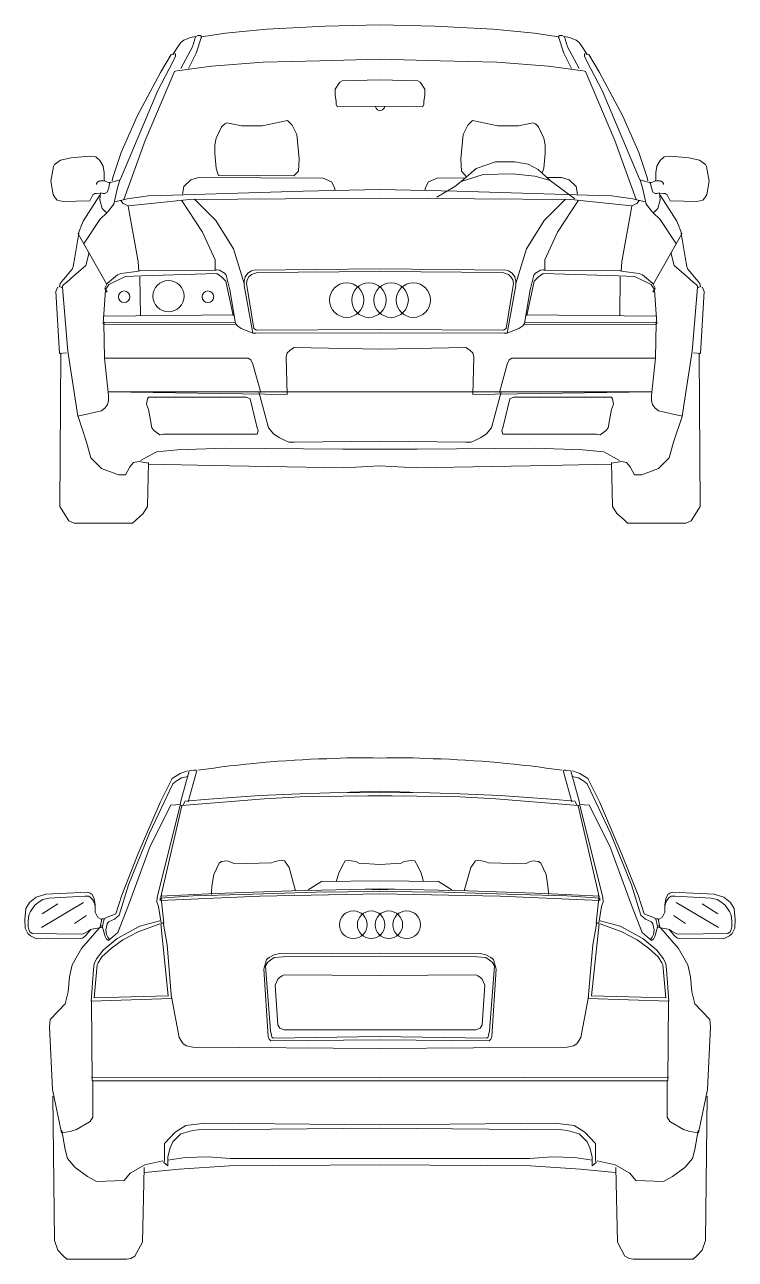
# Model space of a CAD drawing. Header units: millimetres. Extents: x -71 to 10084, y -63 to 6230.
# Drawn here: x 5836.795 to 5839.059, y 4075.753 to 4079.687 of the extents above; entities that cross this region are included whole.
import ezdxf

# ---------------------------------------------------------------- set-up
doc = ezdxf.new("R2010")
doc.units = ezdxf.units.MM
doc.layers.add('VISTA LEJOS', color=8, linetype='Continuous', lineweight=5, true_color=0x7a8581)

# ---------------------------------------------------------------- blocks, each defined once
blk = doc.blocks.new('AUDI-A6-EF')
for p, q in [((0.3891, 1.5621), (0.5213, 1.5743)), ((0.5213, 1.5743), (0.7073, 1.5841)), ((0.7073, 1.5841), (0.8816, 1.5889)), ((1.056, 1.5841), (0.8816, 1.5889)), ((1.242, 1.5743), (1.056, 1.5841)), ((1.3741, 1.5621), (1.242, 1.5743)), ((0.2486, 1.533), (0.257, 1.5397)), ((0.257, 1.5397), (0.2689, 1.5448)), ((0.2689, 1.5448), (0.2791, 1.5482)), ((0.2791, 1.5482), (0.2926, 1.5516)), ((0.2839, 1.5181), (0.2937, 1.5499)), ((0.2937, 1.5499), (0.301, 1.5548)), ((0.2961, 1.4985), (0.3133, 1.5499)), ((0.301, 1.5548), (0.3108, 1.5548)), ((0.3108, 1.5548), (0.3133, 1.5474)), ((0.3133, 1.5499), (0.3891, 1.5621)), ((1.45, 1.5499), (1.3741, 1.5621)), ((1.4525, 1.5548), (1.45, 1.5474)), ((1.4672, 1.4985), (1.45, 1.5499)), ((1.4623, 1.5548), (1.4525, 1.5548)), ((1.4696, 1.5499), (1.4623, 1.5548)), ((1.4794, 1.5181), (1.4696, 1.5499)), ((1.4842, 1.5482), (1.4707, 1.5516)), ((1.4944, 1.5448), (1.4842, 1.5482)), ((1.5062, 1.5397), (1.4944, 1.5448)), ((1.5147, 1.533), (1.5062, 1.5397)), ((0.2299, 1.4958), (0.2164, 1.4941)), ((0.2215, 1.4941), (0.2418, 1.5245)), ((0.2299, 1.489), (0.2299, 1.4958)), ((0.2418, 1.5245), (0.2486, 1.533)), ((0.2472, 1.4496), (0.2839, 1.5181)), ((0.2716, 1.4496), (0.2961, 1.4985)), ((1.4916, 1.4496), (1.4672, 1.4985)), ((1.5161, 1.4496), (1.4794, 1.5181)), ((1.5215, 1.5245), (1.5147, 1.533)), ((1.5418, 1.4941), (1.5215, 1.5245)), ((1.5333, 1.4958), (1.5469, 1.4941)), ((1.5333, 1.489), (1.5333, 1.4958)), ((0.1741, 1.379), (0.2215, 1.4704)), ((0.2164, 1.4941), (0.1825, 1.4365)), ((0.2215, 1.4704), (0.2299, 1.489)), ((0.2349, 1.4423), (0.3451, 1.4569)), ((0.3451, 1.4569), (0.5091, 1.4692)), ((0.5091, 1.4692), (0.6902, 1.4741)), ((0.6902, 1.4741), (0.8816, 1.4789)), ((1.0731, 1.4741), (0.8816, 1.4789)), ((1.2542, 1.4692), (1.0731, 1.4741)), ((1.4182, 1.4569), (1.2542, 1.4692)), ((1.5283, 1.4423), (1.4182, 1.4569)), ((1.5418, 1.4704), (1.5333, 1.489)), ((1.5892, 1.379), (1.5418, 1.4704)), ((1.5469, 1.4941), (1.5807, 1.4365)), ((0.1825, 1.4365), (0.108, 1.2978)), ((0.1334, 1.22), (0.2266, 1.4399)), ((0.2266, 1.4399), (0.2333, 1.4416)), ((1.5367, 1.4399), (1.5299, 1.4416)), ((1.6299, 1.22), (1.5367, 1.4399)), ((1.5807, 1.4365), (1.6553, 1.2978)), ((0.0538, 1.0948), (0.1741, 1.379)), ((0.7538, 1.4056), (0.7391, 1.3836)), ((0.7391, 1.3836), (0.7391, 1.364)), ((0.7612, 1.4105), (0.7538, 1.4056)), ((0.8816, 1.4129), (0.7612, 1.4105)), ((0.8816, 1.4129), (1.0021, 1.4105)), ((1.0021, 1.4105), (1.0095, 1.4056)), ((1.0095, 1.4056), (1.0241, 1.3836)), ((1.0241, 1.3836), (1.0241, 1.364)), ((1.7094, 1.0948), (1.5892, 1.379)), ((0.7391, 1.364), (0.7416, 1.3445)), ((0.7416, 1.3445), (0.7416, 1.3347)), ((1.0241, 1.364), (1.0217, 1.3445)), ((1.0217, 1.3445), (1.0217, 1.3347)), ((0.7416, 1.3347), (0.7465, 1.3273)), ((0.7465, 1.3273), (0.8816, 1.3298)), ((0.8665, 1.3295), (0.8689, 1.3224)), ((0.8689, 1.3224), (0.8737, 1.3176)), ((0.8737, 1.3176), (0.8816, 1.3149)), ((1.0168, 1.3273), (0.8816, 1.3298)), ((0.8895, 1.3176), (0.8816, 1.3149)), ((0.8944, 1.3224), (0.8895, 1.3176)), ((0.8968, 1.3295), (0.8944, 1.3224)), ((1.0217, 1.3347), (1.0168, 1.3273)), ((0.108, 1.2978), (0.0572, 1.1811)), ((0.3769, 1.2638), (0.3598, 1.2271)), ((0.3867, 1.2735), (0.3769, 1.2638)), ((0.394, 1.276), (0.3867, 1.2735)), ((0.4405, 1.2662), (0.394, 1.276)), ((0.5066, 1.2662), (0.4405, 1.2662)), ((0.5874, 1.2833), (0.5066, 1.2662)), ((0.6021, 1.2686), (0.5874, 1.2833)), ((0.6168, 1.2393), (0.6021, 1.2686)), ((1.1465, 1.2393), (1.1612, 1.2686)), ((1.1612, 1.2686), (1.1759, 1.2833)), ((1.1759, 1.2833), (1.2567, 1.2662)), ((1.2567, 1.2662), (1.3227, 1.2662)), ((1.3227, 1.2662), (1.3693, 1.276)), ((1.3693, 1.276), (1.3766, 1.2735)), ((1.3766, 1.2735), (1.3864, 1.2638)), ((1.3864, 1.2638), (1.4035, 1.2271)), ((1.6553, 1.2978), (1.7061, 1.1811)), ((0.0657, 1.0322), (0.1334, 1.22)), ((0.3598, 1.2271), (0.3549, 1.2051)), ((0.6241, 1.1611), (0.6168, 1.2393)), ((1.1392, 1.1611), (1.1465, 1.2393)), ((1.4035, 1.2271), (1.4084, 1.2051)), ((1.6976, 1.0322), (1.6299, 1.22)), ((0.0572, 1.1811), (0.0301, 1.1015)), ((0.3549, 1.2051), (0.3549, 1.1782)), ((1.4084, 1.2051), (1.4084, 1.1782)), ((1.7061, 1.1811), (1.7331, 1.1015)), ((-0.1583, 1.137), (-0.155, 1.1435)), ((-0.155, 1.1435), (-0.1363, 1.1574)), ((-0.1363, 1.1574), (-0.1028, 1.1647)), ((-0.1028, 1.1647), (-0.0449, 1.1704)), ((-0.0449, 1.1704), (-0.0237, 1.168)), ((-0.0237, 1.168), (-0.0107, 1.1566)), ((-0.0107, 1.1566), (-0.0009, 1.1378)), ((0.3549, 1.1782), (0.3598, 1.1317)), ((0.6216, 1.1219), (0.6241, 1.1611)), ((1.1416, 1.1219), (1.1392, 1.1611)), ((1.1875, 1.131), (1.25, 1.1519)), ((1.25, 1.1519), (1.3108, 1.1519)), ((1.3108, 1.1519), (1.3542, 1.1449)), ((1.4084, 1.1782), (1.4035, 1.1317)), ((1.7739, 1.1566), (1.7642, 1.1378)), ((1.787, 1.168), (1.7739, 1.1566)), ((1.8082, 1.1704), (1.787, 1.168)), ((1.8661, 1.1647), (1.8082, 1.1704)), ((1.8996, 1.1574), (1.8661, 1.1647)), ((1.9183, 1.1435), (1.8996, 1.1574)), ((1.9216, 1.137), (1.9183, 1.1435)), ((-0.1673, 1.0898), (-0.1583, 1.137)), ((-0.0009, 1.1378), (0.0032, 1.1183)), ((0.0032, 1.1085), (0.0024, 1.0971)), ((0.0032, 1.1183), (0.0032, 1.1085)), ((0.279, 1.095), (0.3035, 1.1024)), ((0.3035, 1.1024), (0.7, 1.0999)), ((0.3598, 1.1317), (0.3671, 1.1073)), ((0.3696, 1.1097), (0.607, 1.1073)), ((0.607, 1.1073), (0.6216, 1.1219)), ((1.1406, 1.0894), (1.1875, 1.131)), ((1.1406, 1.0894), (1.2101, 1.112)), ((1.1574, 1.1043), (1.1416, 1.1219)), ((1.2101, 1.112), (1.3038, 1.1137)), ((1.3038, 1.1137), (1.375, 1.1067)), ((1.375, 1.1067), (1.4237, 1.0929)), ((1.3855, 1.1276), (1.4237, 1.0929)), ((1.4035, 1.1317), (1.3987, 1.1156)), ((1.4598, 1.1024), (1.4135, 1.1021)), ((1.4843, 1.095), (1.4598, 1.1024)), ((1.7642, 1.1378), (1.7601, 1.1183)), ((1.7601, 1.1183), (1.7601, 1.1085)), ((1.7601, 1.1085), (1.7609, 1.0971)), ((1.9306, 1.0898), (1.9216, 1.137)), ((-0.1599, 1.0474), (-0.1673, 1.0898)), ((-0.0188, 1.0873), (-0.0221, 1.0824)), ((-0.0221, 1.0824), (-0.0221, 1.08)), ((-0.0147, 1.0906), (-0.0188, 1.0873)), ((-0.0115, 1.0914), (-0.0147, 1.0906)), ((0.0024, 1.0914), (-0.0115, 1.0914)), ((0.0024, 1.0971), (0.004, 1.0914)), ((0.004, 1.0914), (0.0081, 1.0889)), ((0.0081, 1.0889), (0.0162, 1.0865)), ((0.0171, 1.0686), (0.0122, 1.0555)), ((0.0162, 1.0865), (0.022, 1.0873)), ((0.0195, 1.0824), (0.0171, 1.0686)), ((0.022, 1.0857), (0.0195, 1.0824)), ((0.0317, 1.0881), (0.022, 1.0857)), ((0.0301, 1.1015), (0.0284, 1.0914)), ((0.053, 1.0946), (0.0317, 1.0881)), ((0.0334, 1.0172), (0.044, 1.0645)), ((0.044, 1.0645), (0.053, 1.0946)), ((0.2521, 1.0486), (0.257, 1.073)), ((0.257, 1.073), (0.279, 1.095)), ((0.6363, 1.0583), (0.8816, 1.0632)), ((0.7, 1.0999), (0.7269, 1.0877)), ((0.7269, 1.0877), (0.7367, 1.0706)), ((0.7367, 1.0706), (0.7391, 1.0608)), ((1.1269, 1.0583), (0.8816, 1.0632)), ((1.0266, 1.0706), (1.0241, 1.0608)), ((1.0364, 1.0877), (1.0266, 1.0706)), ((1.0633, 1.0999), (1.0364, 1.0877)), ((1.0625, 1.0391), (1.1198, 1.0738)), ((1.1531, 1.1005), (1.0633, 1.0999)), ((1.1198, 1.0738), (1.1406, 1.0894)), ((1.4237, 1.0929), (1.5019, 1.0338)), ((1.5063, 1.073), (1.4843, 1.095)), ((1.5112, 1.0486), (1.5063, 1.073)), ((1.7103, 1.0946), (1.7315, 1.0881)), ((1.7193, 1.0645), (1.7103, 1.0946)), ((1.7299, 1.0172), (1.7193, 1.0645)), ((1.7315, 1.0881), (1.7413, 1.0857)), ((1.7331, 1.1015), (1.7348, 1.0914)), ((1.747, 1.0865), (1.7413, 1.0873)), ((1.7413, 1.0857), (1.7438, 1.0824)), ((1.7438, 1.0824), (1.7462, 1.0686)), ((1.7462, 1.0686), (1.7511, 1.0555)), ((1.7552, 1.0889), (1.747, 1.0865)), ((1.7593, 1.0914), (1.7552, 1.0889)), ((1.7609, 1.0971), (1.7593, 1.0914)), ((1.7609, 1.0914), (1.7748, 1.0914)), ((1.7748, 1.0914), (1.778, 1.0906)), ((1.778, 1.0906), (1.7821, 1.0873)), ((1.7821, 1.0873), (1.7854, 1.0824)), ((1.7854, 1.0824), (1.7854, 1.08)), ((1.9232, 1.0474), (1.9306, 1.0898)), ((-0.1534, 1.0368), (-0.1599, 1.0474)), ((-0.1469, 1.0295), (-0.1534, 1.0368)), ((-0.1281, 1.0254), (-0.1469, 1.0295)), ((-0.0433, 1.0278), (-0.1281, 1.0254)), ((-0.0645, 0.9624), (-0.0106, 1.0458)), ((-0.0335, 1.0466), (-0.0433, 1.0278)), ((-0.027, 1.0515), (-0.0335, 1.0466)), ((-0.0221, 1.0515), (-0.027, 1.0515)), ((-0.0074, 1.0523), (-0.0221, 1.0515)), ((-0.009, 1.0531), (-0.0107, 1.0311)), ((-0.0107, 1.0311), (-0.0033, 1.0034)), ((-0.0009, 1.0506), (-0.009, 1.0531)), ((0.0048, 1.0515), (-0.0009, 1.0506)), ((0.0122, 1.0555), (0.0048, 1.0515)), ((0.0367, 1.0241), (0.0758, 1.0339)), ((0.0563, 1.029), (0.0636, 1.0192)), ((0.0758, 1.0339), (0.1444, 1.0437)), ((0.0807, 1.0119), (0.2741, 1.0314)), ((0.1444, 1.0437), (0.2202, 1.0461)), ((0.2202, 1.0461), (0.6363, 1.0583)), ((0.2491, 1.0294), (0.3156, 0.9278)), ((0.2741, 1.0314), (0.58, 1.0339)), ((0.3586, 0.965), (0.2902, 1.0333)), ((0.58, 1.0339), (0.8816, 1.0363)), ((1.1832, 1.0339), (0.8816, 1.0363)), ((1.543, 1.0461), (1.1269, 1.0583)), ((1.4892, 1.0314), (1.1832, 1.0339)), ((1.4046, 0.965), (1.4731, 1.0333)), ((1.5141, 1.0294), (1.4477, 0.9278)), ((1.6825, 1.0119), (1.4892, 1.0314)), ((1.6189, 1.0437), (1.543, 1.0461)), ((1.6874, 1.0339), (1.6189, 1.0437)), ((1.7266, 1.0241), (1.6874, 1.0339)), ((1.707, 1.029), (1.6997, 1.0192)), ((1.7511, 1.0555), (1.7584, 1.0515)), ((1.7584, 1.0515), (1.7642, 1.0506)), ((1.7642, 1.0506), (1.7723, 1.0531)), ((1.7739, 1.0311), (1.7666, 1.0034)), ((1.7707, 1.0523), (1.7854, 1.0515)), ((1.7723, 1.0531), (1.7739, 1.0311)), ((1.8278, 0.9624), (1.7739, 1.0458)), ((1.7854, 1.0515), (1.7903, 1.0515)), ((1.7903, 1.0515), (1.7968, 1.0466)), ((1.7968, 1.0466), (1.8066, 1.0278)), ((1.8066, 1.0278), (1.8914, 1.0254)), ((1.8914, 1.0254), (1.9102, 1.0295)), ((1.9102, 1.0295), (1.9167, 1.0368)), ((1.9167, 1.0368), (1.9232, 1.0474)), ((-0.0106, 0.9676), (0.0119, 0.9902)), ((-0.0033, 1.0034), (0.0032, 0.9969)), ((0.0032, 0.9969), (0.0114, 0.9895)), ((0.013, 0.9911), (0.0334, 1.0172)), ((0.0636, 1.0192), (0.0807, 1.0119)), ((0.0797, 1.011), (0.111, 0.8339)), ((1.6835, 1.011), (1.6523, 0.8339)), ((1.6997, 1.0192), (1.6825, 1.0119)), ((1.7503, 0.9911), (1.7299, 1.0172)), ((1.7739, 0.9676), (1.7513, 0.9902)), ((1.7601, 0.9969), (1.7519, 0.9895)), ((1.7666, 1.0034), (1.7601, 0.9969)), ((-0.0802, 0.9225), (-0.0645, 0.9624)), ((-0.061, 0.893), (-0.0106, 0.9676)), ((0.4153, 0.8751), (0.3586, 0.965)), ((1.3479, 0.8751), (1.4046, 0.965)), ((1.8243, 0.893), (1.7739, 0.9676)), ((1.8434, 0.9225), (1.8278, 0.9624)), ((-0.0784, 0.9242), (-0.0906, 0.8478)), ((-0.0663, 0.8982), (-0.0802, 0.9225)), ((0.3156, 0.9278), (0.3567, 0.8399)), ((1.4477, 0.9278), (1.4066, 0.8399)), ((1.8295, 0.8982), (1.8434, 0.9225)), ((1.8417, 0.9242), (1.8539, 0.8478)), ((-0.0402, 0.8513), (-0.0663, 0.8982)), ((0.4486, 0.7637), (0.4153, 0.8751)), ((1.3147, 0.7637), (1.3479, 0.8751)), ((1.8035, 0.8513), (1.8295, 0.8982)), ((-0.0906, 0.8478), (-0.0958, 0.8183)), ((-0.0454, 0.8634), (-0.0558, 0.8218)), ((0.0102, 0.7627), (-0.0402, 0.8513)), ((0.111, 0.8339), (0.1127, 0.8027)), ((0.3567, 0.8399), (0.3567, 0.8302)), ((0.3567, 0.8302), (0.3567, 0.8145)), ((1.4066, 0.8399), (1.4066, 0.8302)), ((1.4066, 0.8302), (1.4066, 0.8145)), ((1.6523, 0.8339), (1.6505, 0.8027)), ((1.7531, 0.7627), (1.8035, 0.8513)), ((1.8087, 0.8634), (1.8191, 0.8218)), ((1.8539, 0.8478), (1.8591, 0.8183)), ((-0.0993, 0.8096), (-0.1271, 0.7766)), ((-0.0941, 0.7888), (-0.1167, 0.7679)), ((-0.0958, 0.8183), (-0.0993, 0.8096)), ((-0.0558, 0.8218), (-0.0941, 0.7888)), ((0.045, 0.7922), (0.0119, 0.7645)), ((0.0172, 0.761), (0.071, 0.787)), ((0.0554, 0.7957), (0.045, 0.7922)), ((0.1058, 0.8027), (0.0554, 0.7957)), ((0.071, 0.787), (0.1214, 0.7888)), ((0.1127, 0.8044), (0.1058, 0.8027)), ((0.3595, 0.8061), (0.1127, 0.8044)), ((0.1214, 0.7888), (0.3613, 0.7957)), ((0.3704, 0.8067), (0.3547, 0.8087)), ((0.3567, 0.8145), (0.3567, 0.8106)), ((0.3613, 0.7957), (0.3769, 0.7853)), ((0.386, 0.7969), (0.3704, 0.8067)), ((0.3919, 0.7911), (0.386, 0.7969)), ((0.4036, 0.7442), (0.3919, 0.7911)), ((0.4525, 0.7852), (0.4603, 0.7969)), ((0.4603, 0.7969), (0.4721, 0.8048)), ((0.4642, 0.7852), (0.4721, 0.793)), ((0.4721, 0.8048), (0.4799, 0.8067)), ((0.4721, 0.793), (0.4916, 0.7989)), ((0.4799, 0.8067), (0.8816, 0.8106)), ((0.4916, 0.7989), (0.8816, 0.8028)), ((1.2834, 0.8067), (0.8816, 0.8106)), ((1.2717, 0.7989), (0.8816, 0.8028)), ((1.2912, 0.793), (1.2717, 0.7989)), ((1.2912, 0.8048), (1.2834, 0.8067)), ((1.303, 0.7969), (1.2912, 0.8048)), ((1.299, 0.7852), (1.2912, 0.793)), ((1.3108, 0.7852), (1.303, 0.7969)), ((1.3597, 0.7442), (1.3714, 0.7911)), ((1.3714, 0.7911), (1.3773, 0.7969)), ((1.3773, 0.7969), (1.3929, 0.8067)), ((1.402, 0.7957), (1.3864, 0.7853)), ((1.3929, 0.8067), (1.4085, 0.8087)), ((1.6418, 0.7888), (1.402, 0.7957)), ((1.4037, 0.8061), (1.6505, 0.8044)), ((1.4066, 0.8145), (1.4066, 0.8106)), ((1.6922, 0.787), (1.6418, 0.7888)), ((1.6505, 0.8044), (1.6575, 0.8027)), ((1.6575, 0.8027), (1.7079, 0.7957)), ((1.7461, 0.761), (1.6922, 0.787)), ((1.7079, 0.7957), (1.7183, 0.7922)), ((1.7183, 0.7922), (1.7513, 0.7645)), ((1.8191, 0.8218), (1.8573, 0.7888)), ((1.8573, 0.7888), (1.8799, 0.7679)), ((1.8591, 0.8183), (1.8626, 0.8096)), ((1.8626, 0.8096), (1.8904, 0.7766)), ((-0.1453, 0.7538), (-0.151, 0.7387)), ((-0.1375, 0.7645), (-0.1393, 0.754)), ((-0.1393, 0.754), (-0.1288, 0.7523)), ((-0.1271, 0.7766), (-0.1375, 0.7645)), ((-0.1288, 0.7575), (-0.1323, 0.7506)), ((-0.1303, 0.7519), (-0.1133, 0.5485)), ((-0.1253, 0.761), (-0.1288, 0.7575)), ((-0.1167, 0.7679), (-0.1253, 0.761)), ((0.0119, 0.7645), (0.005, 0.7488)), ((0.005, 0.7488), (0.0119, 0.7367)), ((0.0067, 0.7436), (0.0119, 0.7523)), ((0.0119, 0.7523), (0.0172, 0.761)), ((0.1162, 0.7853), (0.118, 0.662)), ((0.3769, 0.7853), (0.3908, 0.7714)), ((0.3908, 0.7714), (0.4134, 0.662)), ((0.4486, 0.7715), (0.4525, 0.7852)), ((0.4486, 0.7579), (0.4486, 0.7715)), ((0.476, 0.6055), (0.4486, 0.7579)), ((0.4564, 0.7637), (0.4584, 0.7754)), ((0.4799, 0.6211), (0.4564, 0.7637)), ((0.4584, 0.7754), (0.4642, 0.7852)), ((1.2834, 0.6211), (1.3069, 0.7637)), ((1.2873, 0.6055), (1.3147, 0.7579)), ((1.3049, 0.7754), (1.299, 0.7852)), ((1.3069, 0.7637), (1.3049, 0.7754)), ((1.3147, 0.7715), (1.3108, 0.7852)), ((1.3147, 0.7579), (1.3147, 0.7715)), ((1.3725, 0.7714), (1.3499, 0.662)), ((1.3864, 0.7853), (1.3725, 0.7714)), ((1.6471, 0.7853), (1.6453, 0.662)), ((1.7513, 0.7523), (1.7461, 0.761)), ((1.7513, 0.7645), (1.7583, 0.7488)), ((1.7565, 0.7436), (1.7513, 0.7523)), ((1.7583, 0.7488), (1.7513, 0.7367)), ((1.8935, 0.7519), (1.8766, 0.5485)), ((1.8799, 0.7679), (1.8886, 0.761)), ((1.8886, 0.761), (1.8921, 0.7575)), ((1.8904, 0.7766), (1.9008, 0.7645)), ((1.8921, 0.7575), (1.8956, 0.7506)), ((1.9025, 0.754), (1.8921, 0.7523)), ((1.9008, 0.7645), (1.9025, 0.754)), ((1.9086, 0.7538), (1.9143, 0.7387)), ((-0.151, 0.7387), (-0.1397, 0.541)), ((-0.0002, 0.636), (0.0067, 0.7436)), ((0.4212, 0.6367), (0.4036, 0.7442)), ((1.3421, 0.6367), (1.3597, 0.7442)), ((1.7635, 0.636), (1.7565, 0.7436)), ((1.9143, 0.7387), (1.903, 0.541)), ((-0.0002, 0.6603), (0.4169, 0.6638)), ((0.0015, 0.6342), (0.0033, 0.6412)), ((0.4204, 0.6325), (0.0015, 0.6342)), ((0.0036, 0.5259), (0.0017, 0.6389)), ((0.0033, 0.6412), (0.4186, 0.6394)), ((0.4271, 0.6289), (0.4212, 0.6367)), ((1.3362, 0.6289), (1.3421, 0.6367)), ((1.3429, 0.6325), (1.7618, 0.6342)), ((1.76, 0.6412), (1.3447, 0.6394)), ((1.7635, 0.6603), (1.3464, 0.6638)), ((1.7597, 0.5259), (1.7616, 0.6389)), ((1.7618, 0.6342), (1.76, 0.6412)), ((0.4388, 0.6211), (0.4271, 0.6289)), ((0.474, 0.6074), (0.4388, 0.6211)), ((0.4857, 0.6055), (0.476, 0.6055)), ((0.4877, 0.6152), (0.4799, 0.6211)), ((0.8816, 0.6074), (0.4857, 0.6055)), ((0.8816, 0.6172), (0.4877, 0.6152)), ((0.8816, 0.6172), (1.2756, 0.6152)), ((0.8816, 0.6074), (1.2775, 0.6055)), ((1.2756, 0.6152), (1.2834, 0.6211)), ((1.2775, 0.6055), (1.2873, 0.6055)), ((1.2893, 0.6074), (1.3245, 0.6211)), ((1.3245, 0.6211), (1.3362, 0.6289)), ((0.5859, 0.5431), (0.6, 0.5544)), ((0.6, 0.5544), (0.6084, 0.56)), ((0.6084, 0.56), (0.8816, 0.5544)), ((1.1549, 0.56), (0.8816, 0.5544)), ((1.1633, 0.5544), (1.1549, 0.56)), ((1.1774, 0.5431), (1.1633, 0.5544)), ((-0.1397, 0.541), (-0.1171, 0.5428)), ((-0.1352, 0.5431), (-0.138, 0.0535)), ((-0.1133, 0.5485), (-0.0812, 0.3413)), ((0.4619, 0.5263), (0.0028, 0.5263)), ((0.0168, 0.4072), (0.0036, 0.5259)), ((0.4704, 0.5206), (0.4619, 0.5263)), ((0.476, 0.5066), (0.4704, 0.5206)), ((0.5831, 0.5291), (0.5859, 0.5431)), ((0.5859, 0.4109), (0.5831, 0.5291)), ((1.1802, 0.5291), (1.1774, 0.5431)), ((1.1774, 0.4109), (1.1802, 0.5291)), ((1.2872, 0.5066), (1.2929, 0.5206)), ((1.2929, 0.5206), (1.3013, 0.5263)), ((1.3013, 0.5263), (1.7605, 0.5263)), ((1.7465, 0.4072), (1.7597, 0.5259)), ((1.8766, 0.5485), (1.8445, 0.3413)), ((1.903, 0.541), (1.8803, 0.5428)), ((1.8985, 0.5431), (1.9013, 0.0535)), ((0.5014, 0.4165), (0.476, 0.5066)), ((1.2619, 0.4165), (1.2872, 0.5066)), ((0.0168, 0.3903), (0.0168, 0.4072)), ((0.0169, 0.4193), (0.5859, 0.4109)), ((0.8816, 0.4193), (0.0169, 0.4193)), ((0.1408, 0.3968), (0.138, 0.3799)), ((0.1437, 0.4024), (0.1408, 0.3968)), ((0.4563, 0.4024), (0.1437, 0.4024)), ((0.4676, 0.3968), (0.4563, 0.4024)), ((0.4901, 0.3039), (0.4676, 0.3968)), ((0.4957, 0.4193), (0.5267, 0.3039)), ((0.8816, 0.4193), (1.7464, 0.4193)), ((1.7464, 0.4193), (1.1774, 0.4109)), ((1.2675, 0.4193), (1.2365, 0.3039)), ((1.2732, 0.3039), (1.2957, 0.3968)), ((1.2957, 0.3968), (1.307, 0.4024)), ((1.307, 0.4024), (1.6196, 0.4024)), ((1.6196, 0.4024), (1.6224, 0.3968)), ((1.6224, 0.3968), (1.6253, 0.3799)), ((1.7465, 0.3903), (1.7465, 0.4072)), ((-0.0812, 0.3413), (-0.0058, 0.3582)), ((-0.0058, 0.3582), (0.0055, 0.3676)), ((0.0055, 0.3676), (0.013, 0.379)), ((0.013, 0.379), (0.0168, 0.3903)), ((0.138, 0.3799), (0.1437, 0.363)), ((0.1437, 0.363), (0.1549, 0.3039)), ((1.6196, 0.363), (1.6084, 0.3039)), ((1.6253, 0.3799), (1.6196, 0.363)), ((1.7502, 0.379), (1.7465, 0.3903)), ((1.7578, 0.3676), (1.7502, 0.379)), ((1.7691, 0.3582), (1.7578, 0.3676)), ((1.8445, 0.3413), (1.7691, 0.3582)), ((-0.0535, 0.2589), (-0.0817, 0.3433)), ((1.8168, 0.2589), (1.845, 0.3433)), ((0.1549, 0.3039), (0.1606, 0.2955)), ((0.1606, 0.2955), (0.1803, 0.2814)), ((0.1803, 0.2814), (0.1972, 0.2842)), ((0.1915, 0.2842), (0.4788, 0.2842)), ((0.4788, 0.2842), (0.4901, 0.2842)), ((0.4929, 0.2955), (0.4901, 0.3039)), ((0.4901, 0.2842), (0.4929, 0.2955)), ((0.5267, 0.3039), (0.5436, 0.2842)), ((0.5436, 0.2842), (0.5605, 0.273)), ((1.2196, 0.2842), (1.2027, 0.273)), ((1.2365, 0.3039), (1.2196, 0.2842)), ((1.2703, 0.2955), (1.2732, 0.3039)), ((1.2732, 0.2842), (1.2703, 0.2955)), ((1.2844, 0.2842), (1.2732, 0.2842)), ((1.5717, 0.2842), (1.2844, 0.2842)), ((1.583, 0.2814), (1.5661, 0.2842)), ((1.6027, 0.2955), (1.583, 0.2814)), ((1.6084, 0.3039), (1.6027, 0.2955)), ((-0.0394, 0.2083), (-0.0535, 0.2589)), ((0.2366, 0.2336), (0.3887, 0.2392)), ((0.3887, 0.2392), (0.7633, 0.2364)), ((0.5605, 0.273), (0.5774, 0.2645)), ((0.5774, 0.2645), (0.5915, 0.2589)), ((0.5915, 0.2589), (0.6084, 0.2589)), ((0.6084, 0.2589), (0.8816, 0.2617)), ((0.7633, 0.2364), (0.8816, 0.2364)), ((1.1549, 0.2589), (0.8816, 0.2617)), ((0.9999, 0.2364), (0.8816, 0.2364)), ((1.3746, 0.2392), (0.9999, 0.2364)), ((1.1718, 0.2589), (1.1549, 0.2589)), ((1.1858, 0.2645), (1.1718, 0.2589)), ((1.2027, 0.273), (1.1858, 0.2645)), ((1.5267, 0.2336), (1.3746, 0.2392)), ((1.8027, 0.2083), (1.8168, 0.2589)), ((-0.0056, 0.1745), (-0.0394, 0.2083)), ((0.1127, 0.197), (0.0958, 0.1942)), ((0.1437, 0.1914), (0.1127, 0.197)), ((0.1183, 0.1998), (0.169, 0.228)), ((0.169, 0.228), (0.2366, 0.2336)), ((1.5943, 0.228), (1.5267, 0.2336)), ((1.645, 0.1998), (1.5943, 0.228)), ((1.6196, 0.1914), (1.6506, 0.197)), ((1.6506, 0.197), (1.6675, 0.1942)), ((1.7689, 0.1745), (1.8027, 0.2083)), ((0.0479, 0.1548), (-0.0056, 0.1745)), ((0.0845, 0.1801), (0.0704, 0.1548)), ((0.0958, 0.1942), (0.0845, 0.1801)), ((0.1437, 0.1942), (0.1408, 0.0535)), ((0.1437, 0.1886), (0.4028, 0.1829)), ((0.4028, 0.1829), (0.7662, 0.1773)), ((0.7662, 0.1773), (0.8816, 0.1829)), ((0.9971, 0.1773), (0.8816, 0.1829)), ((1.3605, 0.1829), (0.9971, 0.1773)), ((1.6196, 0.1886), (1.3605, 0.1829)), ((1.6196, 0.1942), (1.6224, 0.0535)), ((1.6675, 0.1942), (1.6788, 0.1801)), ((1.6788, 0.1801), (1.6929, 0.1548)), ((1.7154, 0.1548), (1.7689, 0.1745)), ((0.0704, 0.1548), (0.0479, 0.1548)), ((1.6929, 0.1548), (1.7154, 0.1548)), ((-0.138, 0.0535), (-0.1099, 0.0084)), ((0.1408, 0.0535), (0.1268, 0.031)), ((1.6224, 0.0535), (1.6365, 0.031)), ((1.9013, 0.0535), (1.8731, 0.0084)), ((-0.1099, 0.0084), (-0.093, 0)), ((0.1042, 0.0113), (0.093, 0)), ((0.1268, 0.031), (0.1042, 0.0113)), ((1.6365, 0.031), (1.6591, 0.0113)), ((1.6591, 0.0113), (1.6703, 0)), ((1.8731, 0.0084), (1.8562, 0))]:
    blk.add_line(p, q)
for points in [[(1.3542, 1.1449), (1.3855, 1.1276)], [(-0.093, 0), (0.093, 0)], [(1.8562, 0), (1.6703, 0)]]:
    blk.add_lwpolyline(points)
for centre, radius in [((0.2075, 0.7239), 0.0497), ((0.7755, 0.7112), 0.0549), ((0.8463, 0.7112), 0.0549), ((0.917, 0.7112), 0.0549), ((0.9878, 0.7112), 0.0549), ((0.0665, 0.7218), 0.0185), ((0.3333, 0.7218), 0.0185)]:
    blk.add_circle(centre, radius)
blk = doc.blocks.new('AUDI-A6-EE')
for p, q in [((0.24, 1.5317), (0.2654, 1.5486)), ((0.2654, 1.5486), (0.2886, 1.5571)), ((0.2945, 1.5568), (0.2677, 1.4595)), ((0.2908, 1.5381), (0.2696, 1.5339)), ((0.2912, 1.4578), (0.318, 1.5534)), ((0.3096, 1.5584), (0.2945, 1.5568)), ((0.3163, 1.5584), (0.3096, 1.5584)), ((0.318, 1.5534), (0.3163, 1.5584)), ((1.4865, 1.5534), (1.4882, 1.5584)), ((1.5134, 1.4578), (1.4865, 1.5534)), ((1.4882, 1.5584), (1.4949, 1.5584)), ((1.4949, 1.5584), (1.51, 1.5568)), ((1.51, 1.5568), (1.5369, 1.4595)), ((1.5138, 1.5381), (1.5349, 1.5339)), ((1.5391, 1.5486), (1.5159, 1.5571)), ((1.5645, 1.5317), (1.5391, 1.5486)), ((0.2421, 1.5149), (0.1681, 1.3585)), ((0.202, 1.4557), (0.24, 1.5317)), ((0.2527, 1.5233), (0.2421, 1.5149)), ((0.2696, 1.5339), (0.2527, 1.5233)), ((1.5349, 1.5339), (1.5518, 1.5233)), ((1.5518, 1.5233), (1.5624, 1.5149)), ((1.5624, 1.5149), (1.6364, 1.3585)), ((1.6026, 1.4557), (1.5645, 1.5317)), ((0.1322, 1.293), (0.202, 1.4557)), ((0.2677, 1.4595), (0.266, 1.4477)), ((0.271, 1.4461), (0.5329, 1.4679)), ((0.2744, 1.4461), (0.2811, 1.4595)), ((0.2811, 1.4595), (0.3566, 1.4662)), ((0.3566, 1.4662), (0.5195, 1.4779)), ((0.5195, 1.4779), (0.647, 1.483)), ((0.5329, 1.4679), (0.6672, 1.4746)), ((0.647, 1.483), (0.9023, 1.4915)), ((0.6672, 1.4746), (0.9023, 1.4771)), ((0.7981, 1.488), (0.9023, 1.4863)), ((0.825, 1.4762), (0.9023, 1.4779)), ((1.1575, 1.483), (0.9023, 1.4915)), ((1.0064, 1.488), (0.9023, 1.4863)), ((0.9796, 1.4762), (0.9023, 1.4779)), ((1.1374, 1.4746), (0.9023, 1.4771)), ((1.2716, 1.4679), (1.1374, 1.4746)), ((1.2851, 1.4779), (1.1575, 1.483)), ((1.5335, 1.4461), (1.2716, 1.4679)), ((1.4479, 1.4662), (1.2851, 1.4779)), ((1.5235, 1.4595), (1.4479, 1.4662)), ((1.5302, 1.4461), (1.5235, 1.4595)), ((1.5369, 1.4595), (1.5386, 1.4477)), ((1.6723, 1.293), (1.6026, 1.4557)), ((0.2358, 1.4473), (0.1702, 1.3163)), ((0.2657, 1.4469), (0.1926, 1.1527)), ((0.271, 1.4451), (0.2065, 1.1649)), ((0.2654, 1.4494), (0.2358, 1.4473)), ((0.266, 1.4477), (0.271, 1.4461)), ((1.5386, 1.4477), (1.5335, 1.4461)), ((1.5336, 1.4451), (1.598, 1.1649)), ((1.5388, 1.4469), (1.612, 1.1527)), ((1.5391, 1.4494), (1.5687, 1.4473)), ((1.5687, 1.4473), (1.6343, 1.3163)), ((0.1681, 1.3585), (0.1005, 1.1938)), ((1.6364, 1.3585), (1.7041, 1.1938)), ((0.1702, 1.3163), (0.1005, 1.1283)), ((1.6343, 1.3163), (1.7041, 1.1283)), ((0.0793, 1.16), (0.1322, 1.293)), ((0.3895, 1.2619), (0.3727, 1.2262)), ((0.3971, 1.2675), (0.3895, 1.2619)), ((0.414, 1.2694), (0.3971, 1.2675)), ((0.4233, 1.2675), (0.414, 1.2694)), ((0.4384, 1.26), (0.4233, 1.2675)), ((0.5566, 1.2638), (0.4384, 1.26)), ((0.5623, 1.2656), (0.5566, 1.2638)), ((0.5773, 1.2694), (0.5623, 1.2656)), ((0.5904, 1.2713), (0.5773, 1.2694)), ((0.5979, 1.2694), (0.5904, 1.2713)), ((0.613, 1.2487), (0.5979, 1.2694)), ((0.7819, 1.2525), (0.7913, 1.2694)), ((0.7913, 1.2694), (0.8026, 1.2713)), ((0.8026, 1.2713), (0.8251, 1.2675)), ((0.8251, 1.2675), (0.8345, 1.2619)), ((0.8345, 1.2619), (0.9023, 1.2579)), ((0.97, 1.2619), (0.9023, 1.2579)), ((0.9794, 1.2675), (0.97, 1.2619)), ((1.002, 1.2713), (0.9794, 1.2675)), ((1.0132, 1.2694), (1.002, 1.2713)), ((1.0226, 1.2525), (1.0132, 1.2694)), ((1.1916, 1.2487), (1.2066, 1.2694)), ((1.2066, 1.2694), (1.2141, 1.2713)), ((1.2141, 1.2713), (1.2272, 1.2694)), ((1.2272, 1.2694), (1.2423, 1.2656)), ((1.2423, 1.2656), (1.2479, 1.2638)), ((1.2479, 1.2638), (1.3662, 1.26)), ((1.3662, 1.26), (1.3812, 1.2675)), ((1.3812, 1.2675), (1.3906, 1.2694)), ((1.3906, 1.2694), (1.4075, 1.2675)), ((1.4075, 1.2675), (1.415, 1.2619)), ((1.415, 1.2619), (1.4319, 1.2262)), ((1.7252, 1.16), (1.6723, 1.293)), ((0.3727, 1.2262), (0.367, 1.1887)), ((0.6336, 1.1737), (0.613, 1.2487)), ((0.7631, 1.2037), (0.7707, 1.23)), ((0.7707, 1.23), (0.7819, 1.2525)), ((1.0339, 1.23), (1.0226, 1.2525)), ((1.0414, 1.2037), (1.0339, 1.23)), ((1.1709, 1.1737), (1.1916, 1.2487)), ((1.4319, 1.2262), (1.4375, 1.1887)), ((0.1005, 1.1938), (0.0709, 1.0966)), ((0.367, 1.1887), (0.3651, 1.17)), ((0.6223, 1.1737), (0.9023, 1.1807)), ((0.673, 1.1775), (0.7162, 1.2037)), ((0.7162, 1.2037), (0.9023, 1.2056)), ((1.0883, 1.2037), (0.9023, 1.2056)), ((1.1822, 1.1737), (0.9023, 1.1807)), ((1.1315, 1.1775), (1.0883, 1.2037)), ((1.4375, 1.1887), (1.4394, 1.17)), ((1.7041, 1.1938), (1.7337, 1.0966)), ((-0.1932, 1.1542), (-0.215, 1.1368)), ((-0.1627, 1.1638), (-0.1932, 1.1542)), ((-0.1836, 1.1394), (-0.1723, 1.1464)), ((-0.1723, 1.1464), (-0.1531, 1.1507)), ((-0.0284, 1.1699), (-0.1627, 1.1638)), ((-0.1531, 1.1507), (-0.038, 1.1577)), ((-0.038, 1.1577), (-0.0258, 1.1577)), ((-0.0214, 1.1673), (-0.0284, 1.1699)), ((-0.0258, 1.1577), (-0.0197, 1.1533)), ((-0.0153, 1.162), (-0.0214, 1.1673)), ((-0.0197, 1.1533), (-0.0135, 1.1464)), ((-0.0083, 1.149), (-0.0153, 1.162)), ((-0.0135, 1.1464), (-0.0083, 1.1385)), ((-0.0057, 1.1281), (-0.0083, 1.149)), ((0.0603, 1.1008), (0.0793, 1.16)), ((0.1926, 1.1527), (0.1908, 1.1388)), ((0.2018, 1.1568), (0.3783, 1.1662)), ((0.2018, 1.1512), (0.3069, 1.1587)), ((0.5191, 1.1568), (0.2018, 1.1437)), ((0.2018, 1.1437), (0.2018, 1.1512)), ((0.2065, 1.1649), (0.2048, 1.1509)), ((0.2135, 1.0709), (0.2048, 1.1509)), ((0.2048, 1.1509), (0.2048, 1.1475)), ((0.3069, 1.1587), (0.4628, 1.1625)), ((0.3651, 1.17), (0.3651, 1.1625)), ((0.3783, 1.1662), (0.6223, 1.1737)), ((0.4628, 1.1625), (0.6974, 1.17)), ((0.9023, 1.1644), (0.5191, 1.1568)), ((0.6974, 1.17), (0.9023, 1.1719)), ((0.8495, 1.1793), (0.9023, 1.1774)), ((0.955, 1.1793), (0.9023, 1.1774)), ((1.1071, 1.17), (0.9023, 1.1719)), ((0.9023, 1.1644), (1.2854, 1.1568)), ((1.3418, 1.1625), (1.1071, 1.17)), ((1.4262, 1.1662), (1.1822, 1.1737)), ((1.2854, 1.1568), (1.6027, 1.1437)), ((1.4976, 1.1587), (1.3418, 1.1625)), ((1.6027, 1.1568), (1.4262, 1.1662)), ((1.4394, 1.17), (1.4394, 1.1625)), ((1.6027, 1.1512), (1.4976, 1.1587)), ((1.5911, 1.0709), (1.5998, 1.1509)), ((1.598, 1.1649), (1.5998, 1.1509)), ((1.5998, 1.1509), (1.5998, 1.1475)), ((1.6027, 1.1437), (1.6027, 1.1512)), ((1.612, 1.1527), (1.6137, 1.1388)), ((1.7442, 1.1008), (1.7252, 1.16)), ((1.8102, 1.1281), (1.8128, 1.149)), ((1.8128, 1.149), (1.8198, 1.162)), ((1.8181, 1.1464), (1.8128, 1.1385)), ((1.8242, 1.1533), (1.8181, 1.1464)), ((1.8198, 1.162), (1.8259, 1.1673)), ((1.8303, 1.1577), (1.8242, 1.1533)), ((1.8259, 1.1673), (1.8329, 1.1699)), ((1.8425, 1.1577), (1.8303, 1.1577)), ((1.8329, 1.1699), (1.9672, 1.1638)), ((1.9576, 1.1507), (1.8425, 1.1577)), ((1.9768, 1.1464), (1.9576, 1.1507)), ((1.9672, 1.1638), (1.9977, 1.1542)), ((1.9881, 1.1394), (1.9768, 1.1464)), ((1.9977, 1.1542), (2.0195, 1.1368)), ((-0.2263, 1.1176), (-0.2298, 1.0827)), ((-0.215, 1.1368), (-0.2263, 1.1176)), ((-0.2159, 1.1002), (-0.2115, 1.108)), ((-0.2115, 1.108), (-0.1976, 1.1289)), ((-0.1976, 1.1289), (-0.1836, 1.1394)), ((-0.0083, 1.1385), (-0.0066, 1.1289)), ((-0.0057, 1.1063), (-0.0057, 1.1281)), ((0.003, 1.0897), (-0.0057, 1.1063)), ((0.1005, 1.1283), (0.0666, 1.0417)), ((0.1908, 1.1388), (0.1961, 1.1248)), ((0.1961, 1.1248), (0.2048, 1.0709)), ((1.6085, 1.1248), (1.5998, 1.0709)), ((1.6137, 1.1388), (1.6085, 1.1248)), ((1.7041, 1.1283), (1.7379, 1.0417)), ((1.8015, 1.0897), (1.8102, 1.1063)), ((1.8102, 1.1063), (1.8102, 1.1281)), ((1.8128, 1.1385), (1.8111, 1.1289)), ((2.0021, 1.1289), (1.9881, 1.1394)), ((2.0161, 1.108), (2.0021, 1.1289)), ((2.0204, 1.1002), (2.0161, 1.108)), ((2.0195, 1.1368), (2.0309, 1.1176)), ((2.0309, 1.1176), (2.0344, 1.0827)), ((-0.2298, 1.0827), (-0.2281, 1.0549)), ((-0.2185, 1.0758), (-0.2176, 1.0888)), ((-0.2185, 1.0592), (-0.2185, 1.0758)), ((-0.2176, 1.0888), (-0.2159, 1.1002)), ((0.015, 1.0634), (-0.0486, 0.9908)), ((0.0152, 1.0827), (0.003, 1.0897)), ((0.0109, 1.0583), (0.0161, 1.0845)), ((0.0161, 1.0845), (0.0222, 1.0854)), ((0.018, 1.0586), (0.0201, 1.0712)), ((0.0201, 1.0712), (0.0222, 1.0797)), ((0.0222, 1.0797), (0.0244, 1.086)), ((0.0244, 1.086), (0.0328, 1.0903)), ((0.0328, 1.0691), (0.0286, 1.0501)), ((0.0328, 1.0903), (0.0603, 1.1008)), ((0.037, 1.0755), (0.0328, 1.0691)), ((0.0561, 1.0839), (0.037, 1.0755)), ((0.0709, 1.0966), (0.0561, 1.0839)), ((0.2012, 1.0692), (0.1318, 1.0439)), ((0.2012, 1.0785), (0.1372, 1.0612)), ((0.2278, 0.8401), (0.2038, 1.0692)), ((0.2048, 1.0709), (0.2135, 1.0709)), ((0.2238, 1.0026), (0.2118, 1.0732)), ((1.5767, 0.8401), (1.6007, 1.0692)), ((1.5807, 1.0026), (1.5927, 1.0732)), ((1.5998, 1.0709), (1.5911, 1.0709)), ((1.6034, 1.0785), (1.6674, 1.0612)), ((1.6034, 1.0692), (1.6727, 1.0439)), ((1.7337, 1.0966), (1.7485, 1.0839)), ((1.7717, 1.0903), (1.7442, 1.1008)), ((1.7485, 1.0839), (1.7675, 1.0755)), ((1.7675, 1.0755), (1.7717, 1.0691)), ((1.7802, 1.086), (1.7717, 1.0903)), ((1.7717, 1.0691), (1.7759, 1.0501)), ((1.7823, 1.0797), (1.7802, 1.086)), ((1.7884, 1.0845), (1.7823, 1.0854)), ((1.7844, 1.0712), (1.7823, 1.0797)), ((1.7865, 1.0586), (1.7844, 1.0712)), ((1.7937, 1.0583), (1.7884, 1.0845)), ((1.7893, 1.0827), (1.8015, 1.0897)), ((1.7895, 1.0634), (1.8531, 0.9908)), ((2.0222, 1.0888), (2.0204, 1.1002)), ((2.023, 1.0758), (2.0222, 1.0888)), ((2.023, 1.0592), (2.023, 1.0758)), ((2.0344, 1.0827), (2.0326, 1.0549)), ((-0.2281, 1.0549), (-0.2202, 1.0383)), ((-0.2202, 1.0383), (-0.2115, 1.0305)), ((-0.2168, 1.0505), (-0.2185, 1.0592)), ((-0.2133, 1.0435), (-0.2168, 1.0505)), ((-0.2063, 1.0383), (-0.2133, 1.0435)), ((-0.2115, 1.0305), (-0.1967, 1.0235)), ((-0.0502, 1.0357), (-0.2063, 1.0383)), ((-0.1967, 1.0235), (-0.1793, 1.0209)), ((-0.0519, 1.0218), (-0.0458, 1.0235)), ((-0.0502, 1.0366), (-0.0432, 1.0374)), ((-0.0458, 1.0235), (-0.0371, 1.0296)), ((-0.0432, 1.0374), (-0.0266, 1.0462)), ((-0.0371, 1.0296), (-0.0188, 1.0514)), ((-0.0266, 1.0462), (-0.0205, 1.0505)), ((-0.0188, 1.0514), (-0.0109, 1.0531)), ((-0.0109, 1.0531), (-0.0048, 1.054)), ((-0.0048, 1.054), (0.0091, 1.0566)), ((0.0091, 1.0566), (0.0135, 1.0583)), ((0.0196, 1.0566), (0.0109, 1.0583)), ((0.0222, 1.0438), (0.018, 1.0586)), ((0.0265, 1.029), (0.0222, 1.0438)), ((0.0307, 1.0205), (0.0265, 1.029)), ((0.0286, 1.0501), (0.0307, 1.0353)), ((0.0307, 1.0353), (0.0349, 1.0269)), ((0.0349, 1.0269), (0.0392, 1.0205)), ((0.0666, 1.0417), (0.037, 1.0163)), ((0.1372, 1.0612), (0.0651, 1.0226)), ((0.1318, 1.0439), (0.0825, 1.0186)), ((1.6674, 1.0612), (1.7394, 1.0226)), ((1.6727, 1.0439), (1.7221, 1.0186)), ((1.7379, 1.0417), (1.7675, 1.0163)), ((1.7696, 1.0269), (1.7654, 1.0205)), ((1.7738, 1.0353), (1.7696, 1.0269)), ((1.7759, 1.0501), (1.7738, 1.0353)), ((1.7738, 1.0205), (1.7781, 1.029)), ((1.7781, 1.029), (1.7823, 1.0438)), ((1.7823, 1.0438), (1.7865, 1.0586)), ((1.7849, 1.0566), (1.7937, 1.0583)), ((1.7954, 1.0566), (1.791, 1.0583)), ((1.8094, 1.054), (1.7954, 1.0566)), ((1.8155, 1.0531), (1.8094, 1.054)), ((1.8233, 1.0514), (1.8155, 1.0531)), ((1.8416, 1.0296), (1.8233, 1.0514)), ((1.8312, 1.0462), (1.8251, 1.0505)), ((1.8477, 1.0374), (1.8312, 1.0462)), ((1.8503, 1.0235), (1.8416, 1.0296)), ((1.8547, 1.0366), (1.8477, 1.0374)), ((1.8565, 1.0218), (1.8503, 1.0235)), ((1.8547, 1.0357), (2.0108, 1.0383)), ((2.0012, 1.0235), (1.9838, 1.0209)), ((2.0161, 1.0305), (2.0012, 1.0235)), ((2.0108, 1.0383), (2.0178, 1.0435)), ((2.0248, 1.0383), (2.0161, 1.0305)), ((2.0178, 1.0435), (2.0213, 1.0505)), ((2.0213, 1.0505), (2.023, 1.0592)), ((2.0326, 1.0549), (2.0248, 1.0383)), ((-0.1793, 1.0209), (-0.0519, 1.0218)), ((-0.0486, 0.9908), (-0.0781, 0.9386)), ((0.0198, 0.9853), (-0.0015, 0.9573)), ((0.0465, 0.9919), (0.0158, 0.964)), ((0.0651, 1.0226), (0.0198, 0.9853)), ((0.037, 1.0163), (0.0307, 1.0205)), ((0.0825, 1.0186), (0.0465, 0.9919)), ((0.2385, 0.8307), (0.2238, 1.0026)), ((1.566, 0.8307), (1.5807, 1.0026)), ((1.7221, 1.0186), (1.7581, 0.9919)), ((1.7394, 1.0226), (1.7847, 0.9853)), ((1.7581, 0.9919), (1.7887, 0.964)), ((1.7675, 1.0163), (1.7738, 1.0205)), ((1.7847, 0.9853), (1.8061, 0.9573)), ((1.8531, 0.9908), (1.8827, 0.9386)), ((1.9838, 1.0209), (1.8565, 1.0218)), ((-0.0015, 0.9573), (-0.0082, 0.9413)), ((0.0038, 0.9453), (0.0011, 0.9387)), ((0.0158, 0.964), (0.0038, 0.9453)), ((0.5326, 0.9249), (0.541, 0.9554)), ((0.5444, 0.9469), (0.5377, 0.9351)), ((0.541, 0.9554), (0.5495, 0.9622)), ((0.5529, 0.9537), (0.5444, 0.9469)), ((0.5495, 0.9622), (0.5648, 0.9707)), ((0.5648, 0.9622), (0.5529, 0.9537)), ((0.5648, 0.9707), (0.5834, 0.974)), ((0.5936, 0.9639), (0.5648, 0.9622)), ((0.5834, 0.974), (0.9023, 0.9758)), ((0.9023, 0.9656), (0.5936, 0.9639)), ((1.2211, 0.974), (0.9023, 0.9758)), ((0.9023, 0.9656), (1.2109, 0.9639)), ((1.2109, 0.9639), (1.2397, 0.9622)), ((1.2397, 0.9707), (1.2211, 0.974)), ((1.255, 0.9622), (1.2397, 0.9707)), ((1.2397, 0.9622), (1.2516, 0.9537)), ((1.2516, 0.9537), (1.2601, 0.9469)), ((1.2635, 0.9554), (1.255, 0.9622)), ((1.2601, 0.9469), (1.2669, 0.9351)), ((1.272, 0.9249), (1.2635, 0.9554)), ((1.7887, 0.964), (1.8007, 0.9453)), ((1.8007, 0.9453), (1.8034, 0.9387)), ((1.8061, 0.9573), (1.8127, 0.9413)), ((-0.0781, 0.9386), (-0.0872, 0.9)), ((-0.0109, 0.924), (-0.0175, 0.8227)), ((-0.0082, 0.9413), (-0.0109, 0.924)), ((0.0011, 0.9387), (-0.0082, 0.8334)), ((0.5461, 0.7097), (0.5326, 0.9249)), ((0.5377, 0.9351), (0.5529, 0.7284)), ((0.5902, 0.9029), (0.597, 0.9063)), ((0.597, 0.9063), (0.9023, 0.9046)), ((1.2075, 0.9063), (0.9023, 0.9046)), ((1.2143, 0.9029), (1.2075, 0.9063)), ((1.2669, 0.9351), (1.2516, 0.7284)), ((1.2584, 0.7097), (1.272, 0.9249)), ((1.8034, 0.9387), (1.8127, 0.8334)), ((1.8127, 0.9413), (1.8154, 0.924)), ((1.8154, 0.924), (1.8221, 0.8227)), ((1.8827, 0.9386), (1.8917, 0.9)), ((-0.0872, 0.9), (-0.0918, 0.8523)), ((0.5682, 0.8741), (0.5767, 0.8927)), ((0.5767, 0.747), (0.5682, 0.8741)), ((0.5767, 0.8927), (0.5817, 0.8978)), ((0.5817, 0.8978), (0.5902, 0.9029)), ((1.2228, 0.8978), (1.2143, 0.9029)), ((1.2279, 0.8927), (1.2228, 0.8978)), ((1.2364, 0.8741), (1.2279, 0.8927)), ((1.2279, 0.747), (1.2364, 0.8741)), ((1.8917, 0.9), (1.8963, 0.8523)), ((-0.0918, 0.8523), (-0.1008, 0.8137)), ((-0.0175, 0.8227), (0.2385, 0.8307)), ((-0.0082, 0.8334), (0.2278, 0.8401)), ((0.2381, 0.836), (0.2627, 0.7069)), ((1.5664, 0.836), (1.5418, 0.7069)), ((1.8221, 0.8227), (1.566, 0.8307)), ((1.8127, 0.8334), (1.5767, 0.8401)), ((1.8963, 0.8523), (1.9054, 0.8137)), ((-0.1008, 0.8137), (-0.1486, 0.7637)), ((-0.0172, 0.8231), (-0.0151, 0.5683)), ((1.8217, 0.8231), (1.8196, 0.5683)), ((1.9054, 0.8137), (1.9531, 0.7637)), ((-0.1486, 0.7637), (-0.1508, 0.741)), ((1.9531, 0.7637), (1.9554, 0.741)), ((-0.1508, 0.741), (-0.1417, 0.5413)), ((0.5495, 0.7013), (0.5461, 0.7097)), ((0.5529, 0.7284), (0.5563, 0.7148)), ((0.5563, 0.7148), (0.558, 0.708)), ((0.5631, 0.7046), (0.9023, 0.7098)), ((0.5834, 0.7368), (0.5767, 0.747)), ((0.597, 0.7318), (0.5834, 0.7368)), ((0.9023, 0.7318), (0.597, 0.7318)), ((0.9023, 0.7318), (1.2075, 0.7318)), ((1.2414, 0.7046), (0.9023, 0.7098)), ((1.2075, 0.7318), (1.2211, 0.7368)), ((1.2211, 0.7368), (1.2279, 0.747)), ((1.2482, 0.7148), (1.2465, 0.708)), ((1.2516, 0.7284), (1.2482, 0.7148)), ((1.255, 0.7013), (1.2584, 0.7097)), ((1.9554, 0.741), (1.9463, 0.5413)), ((0.2627, 0.7069), (0.275, 0.6864)), ((0.275, 0.6864), (0.2853, 0.6802)), ((0.2853, 0.6802), (0.3058, 0.6761)), ((0.3058, 0.6761), (0.9023, 0.672)), ((0.5546, 0.6962), (0.5495, 0.7013)), ((0.9023, 0.6996), (0.5546, 0.6962)), ((0.558, 0.708), (0.5631, 0.7046)), ((0.9023, 0.6996), (1.2499, 0.6962)), ((1.4987, 0.6761), (0.9023, 0.672)), ((1.2465, 0.708), (1.2414, 0.7046)), ((1.2499, 0.6962), (1.255, 0.7013)), ((1.5192, 0.6802), (1.4987, 0.6761)), ((1.5295, 0.6864), (1.5192, 0.6802)), ((1.5418, 0.7069), (1.5295, 0.6864)), ((-0.0171, 0.5804), (0.9023, 0.5778)), ((-0.0151, 0.5683), (0.9023, 0.5683)), ((-0.0122, 0.4527), (-0.0122, 0.5685)), ((1.8216, 0.5804), (0.9023, 0.5778)), ((1.8196, 0.5683), (0.9023, 0.5683)), ((1.8168, 0.4527), (1.8168, 0.5685)), ((-0.1417, 0.5413), (-0.1122, 0.4028)), ((-0.1401, 0.5203), (-0.1349, 0.0601)), ((1.9463, 0.5413), (1.9167, 0.4028)), ((1.9446, 0.5203), (1.9394, 0.0601)), ((-0.0645, 0.4141), (-0.0213, 0.4391)), ((-0.0213, 0.4391), (-0.0122, 0.4527)), ((0.2838, 0.4262), (0.344, 0.434)), ((0.344, 0.434), (0.9023, 0.4287)), ((1.4605, 0.434), (0.9023, 0.4287)), ((1.5207, 0.4262), (1.4605, 0.434)), ((1.8258, 0.4391), (1.8168, 0.4527)), ((1.869, 0.4141), (1.8258, 0.4391)), ((-0.1122, 0.4028), (-0.0849, 0.4073)), ((-0.1009, 0.3504), (-0.1113, 0.4105)), ((-0.0849, 0.4073), (-0.0645, 0.4141)), ((0.2158, 0.3687), (0.2498, 0.4053)), ((0.2681, 0.4), (0.242, 0.3739)), ((0.2498, 0.4053), (0.2838, 0.4262)), ((0.3048, 0.4105), (0.2681, 0.4)), ((0.3231, 0.4131), (0.3048, 0.4105)), ((0.9023, 0.4184), (0.3231, 0.4131)), ((0.9023, 0.4184), (1.4814, 0.4131)), ((1.4814, 0.4131), (1.4998, 0.4105)), ((1.4998, 0.4105), (1.5364, 0.4)), ((1.5547, 0.4053), (1.5207, 0.4262)), ((1.5364, 0.4), (1.5626, 0.3739)), ((1.5887, 0.3687), (1.5547, 0.4053)), ((1.8895, 0.4073), (1.869, 0.4141)), ((1.9167, 0.4028), (1.8895, 0.4073)), ((1.9054, 0.3504), (1.9159, 0.4105)), ((0.2158, 0.3164), (0.2158, 0.3687)), ((0.2341, 0.3556), (0.2263, 0.3268)), ((0.242, 0.3739), (0.2341, 0.3556)), ((1.5626, 0.3739), (1.5704, 0.3556)), ((1.5704, 0.3556), (1.5783, 0.3268)), ((1.5887, 0.3164), (1.5887, 0.3687)), ((-0.093, 0.3216), (-0.1009, 0.3504)), ((-0.0695, 0.2928), (-0.093, 0.3216)), ((0.2132, 0.3085), (0.2158, 0.3164)), ((0.2263, 0.3268), (0.2263, 0.2981)), ((0.2263, 0.3164), (0.2812, 0.3242)), ((0.2812, 0.3242), (0.3545, 0.3268)), ((0.3545, 0.3268), (0.4252, 0.3216)), ((0.4252, 0.3216), (0.9023, 0.3216)), ((1.3794, 0.3216), (0.9023, 0.3216)), ((1.45, 0.3268), (1.3794, 0.3216)), ((1.5233, 0.3242), (1.45, 0.3268)), ((1.5783, 0.3164), (1.5233, 0.3242)), ((1.5783, 0.3268), (1.5783, 0.2981)), ((1.5914, 0.3085), (1.5887, 0.3164)), ((1.874, 0.2928), (1.8975, 0.3216)), ((1.8975, 0.3216), (1.9054, 0.3504)), ((-0.0302, 0.2641), (-0.0695, 0.2928)), ((0.153, 0.3007), (0.1059, 0.2745)), ((0.1504, 0.2928), (0.1451, 0.0549)), ((0.2106, 0.3138), (0.153, 0.3007)), ((0.153, 0.2771), (0.2629, 0.2876)), ((0.2263, 0.2981), (0.2132, 0.3085)), ((0.2629, 0.2876), (0.4225, 0.2981)), ((0.4225, 0.2981), (0.9023, 0.3007)), ((1.382, 0.2981), (0.9023, 0.3007)), ((1.5416, 0.2876), (1.382, 0.2981)), ((1.6515, 0.2771), (1.5416, 0.2876)), ((1.5783, 0.2981), (1.5914, 0.3085)), ((1.594, 0.3138), (1.6515, 0.3007)), ((1.6515, 0.3007), (1.6986, 0.2745)), ((1.6542, 0.2928), (1.6594, 0.0549)), ((1.8347, 0.2641), (1.874, 0.2928)), ((-0.0014, 0.2484), (-0.0302, 0.2641)), ((0.0876, 0.251), (-0.0014, 0.2484)), ((0.1059, 0.2745), (0.0876, 0.251)), ((1.6986, 0.2745), (1.717, 0.251)), ((1.717, 0.251), (1.8059, 0.2484)), ((1.8059, 0.2484), (1.8347, 0.2641)), ((-0.1349, 0.0601), (-0.1244, 0.0288)), ((0.1451, 0.0549), (0.1216, 0.0105)), ((1.6594, 0.0549), (1.6829, 0.0105)), ((1.9394, 0.0601), (1.9289, 0.0288)), ((-0.1244, 0.0288), (-0.1061, 0.0105)), ((-0.1061, 0.0105), (-0.0954, 0)), ((0.1085, 0.0026), (0.0954, 0)), ((0.1216, 0.0105), (0.1085, 0.0026)), ((1.6829, 0.0105), (1.696, 0.0026)), ((1.696, 0.0026), (1.7091, 0)), ((1.9106, 0.0105), (1.8999, 0)), ((1.9289, 0.0288), (1.9106, 0.0105))]:
    blk.add_line(p, q)
for points in [[(-0.042, 1.1375), (-0.1766, 1.0579)], [(-0.1245, 1.1328), (-0.1743, 1.1012)], [(1.8465, 1.1375), (1.9811, 1.0579)], [(1.929, 1.1328), (1.9788, 1.1012)], [(-0.0326, 1.0959), (-0.0707, 1.0702)], [(1.8371, 1.0959), (1.8752, 1.0702)], [(0.0954, 0), (-0.0954, 0)], [(1.7091, 0), (1.8999, 0)]]:
    blk.add_lwpolyline(points)
for centre in [(0.8174, 1.0662), (0.874, 1.0662), (0.9306, 1.0662), (0.9872, 1.0662)]:
    blk.add_circle(centre, 0.0439)
for centre, radius, start, end in [((0.8485, -2.0065), 3.6037, 91.8422, 98.4111), ((0.8326, -0.077), 1.6753, 87.6178, 93.4214), ((0.9719, -0.077), 1.6753, 86.5786, 92.3822), ((0.956, -2.0065), 3.6037, 81.5889, 88.1578)]:
    blk.add_arc(centre, radius, start, end)

msp = doc.modelspace()

# ---------------------------------------------------------------- block references
at = {"layer": 'VISTA LEJOS'}
for name, p in [('AUDI-A6-EF', (5837.045, 4078.0984)), ('AUDI-A6-EE', (5837.0243, 4075.753))]:
    msp.add_blockref(name, p, dxfattribs=at)

doc.saveas('drawing.dxf')
